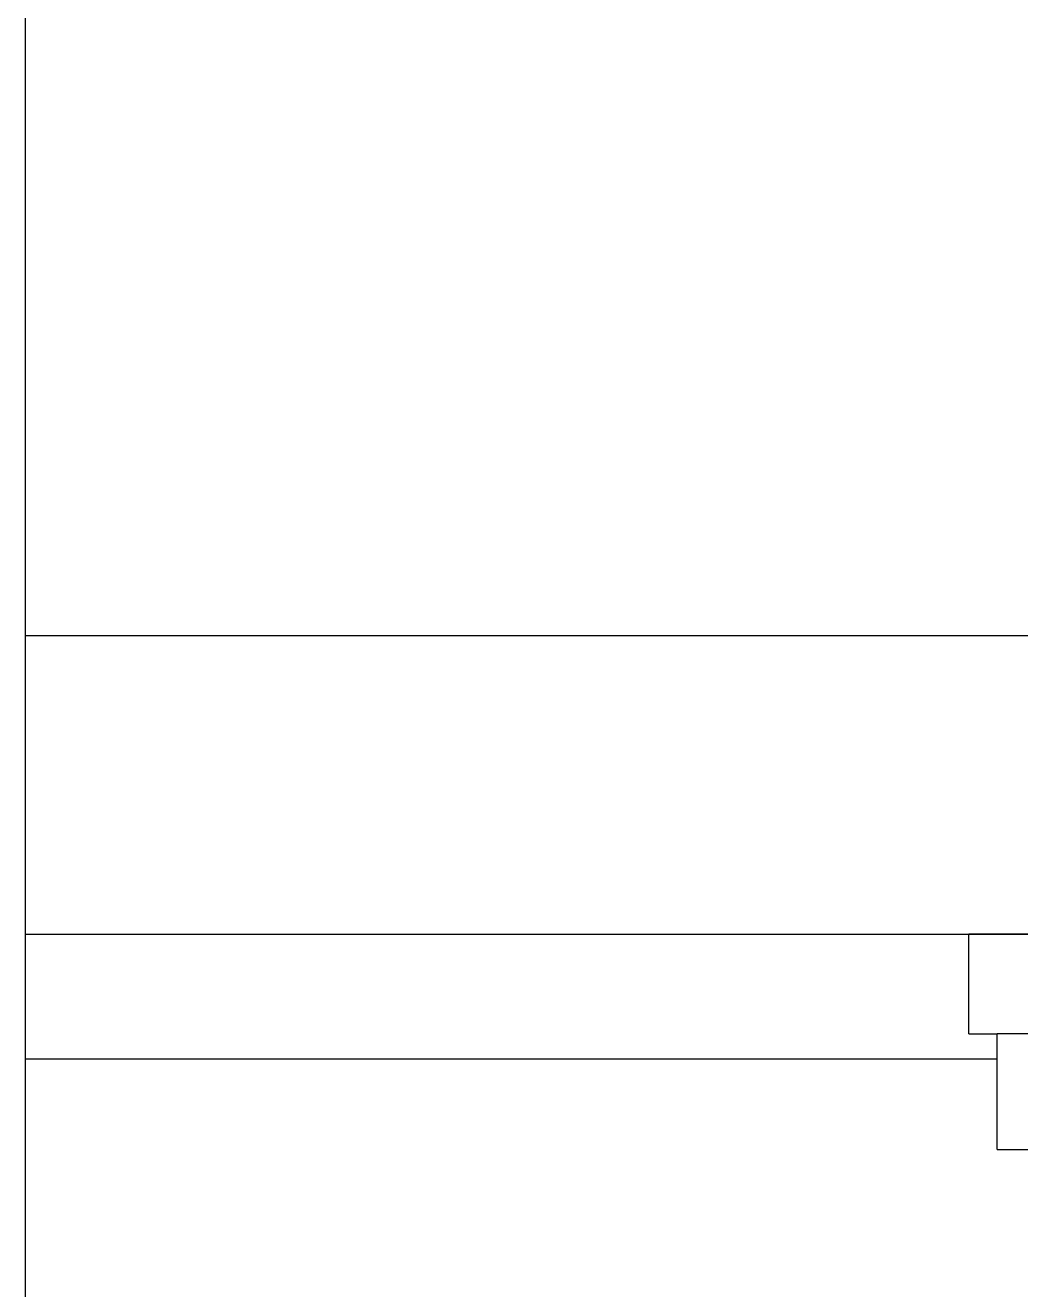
# Model space of a CAD drawing. Header units: inches. Extents: x -2812 to 9774, y -15726 to -746.
# Drawn here: x 2945.6 to 2985.5, y -9245.4 to -9194.7 of the extents above; entities that cross this region are included whole.
import ezdxf

# ---------------------------------------------------------------- set-up
doc = ezdxf.new("R2010")
doc.units = ezdxf.units.IN
doc.header["$LTSCALE"] = 17
doc.header["$MEASUREMENT"] = 0
doc.layers.add('OUTLINE', color=1, linetype='Continuous', lineweight=25)

msp = doc.modelspace()

# ---------------------------------------------------------------- linework, layer by layer
for p, q in [((2983.459, -9235.163), (2983.459, -9231.163)), ((2989.13, -9231.163), (2983.459, -9231.163)), ((2983.459, -9235.163), (2984.597, -9235.163)), ((2984.597, -9236.163), (2984.597, -9235.163)), ((3065.405, -9235.163), (2984.597, -9235.163)), ((2984.597, -9239.798), (2984.597, -9236.163)), ((2984.597, -9239.798), (2985.999, -9239.798))]:
    msp.add_line(p, q)
at = {"layer": 'OUTLINE'}
for p, q in [((2945.555, -8907.163), (2945.555, -9343.163)), ((2945.555, -9219.163), (2990.555, -9219.163)), ((2945.555, -9231.163), (2990.555, -9231.163)), ((2945.555, -9236.163), (2984.597, -9236.163))]:
    msp.add_line(p, q, dxfattribs=at)

doc.saveas('drawing.dxf')
